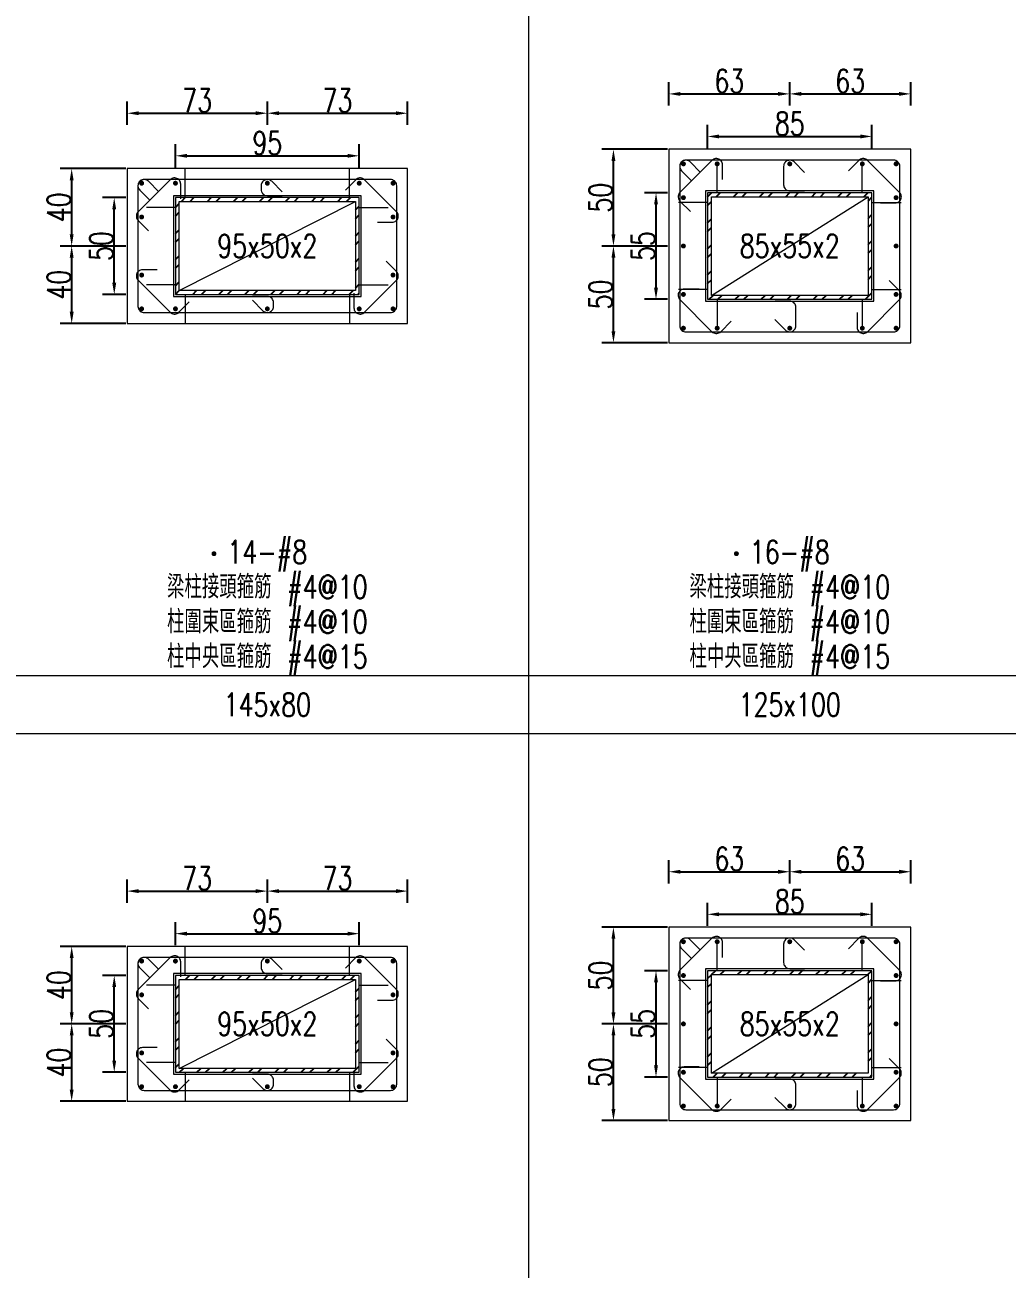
# Model space of a CAD drawing. Header units: millimetres. Extents: x 0 to 3905, y 0 to 8880.
# Drawn here: x 920 to 1427, y 7763 to 8406 of the extents above; entities that cross this region are included whole.
import ezdxf
from ezdxf.enums import TextEntityAlignment as Align

# ---------------------------------------------------------------- set-up
doc = ezdxf.new("R2010")
doc.units = ezdxf.units.MM
doc.layers.get('DEFPOINTS').update_dxf_attribs({"color": 3})
for name, color, linetype in [('Hatch線', 6, 'Continuous'), ('主筋斷面', 2, 'Continuous'), ('文字-主筋根數', 7, 'Continuous'), ('文字-剪力筋 中央區', 7, 'Continuous'), ('文字-剪力筋-BC', 7, 'Continuous'), ('文字-剪力筋-圍束區', 7, 'Continuous'), ('文字-斷面尺寸', 7, 'Continuous'), ('文字-輔助字', 7, 'Continuous'), ('柱斷面線', 4, 'Continuous'), ('標註字', 4, 'Continuous'), ('箍筋線', 1, 'Continuous'), ('網格線', 7, 'Continuous'), ('鋼柱', 11, 'Continuous')]:
    doc.layers.add(name, color=color, linetype=linetype)
doc.styles.add('note', font='txt.shx', dxfattribs={"width": 0.75, "height": 12})
doc.styles.add('txt', font='txt.shx', dxfattribs={"height": 0.2, "bigfont": 'chineset.shx'})
doc.dimstyles.new('RCAD_DIM', dxfattribs={"dimtxt": 12, "dimasz": 6, "dimexe": 6, "dimexo": 0.625, "dimtad": 1, "dimdec": 0, "dimdsep": 46, "dimtxsty": 'note', "dimcen": 2.5, "dimclrd": 256, "dimclre": 256, "dimclrt": 256, "dimadec": 0, "dimazin": 0, "dimtfac": 1, "dimtmove": 0, "dimatfit": 3, "dimfxl": 0, "dimtolj": 1, "dimarcsym": 0})

# ---------------------------------------------------------------- blocks, each defined once
blk = doc.blocks.new('*D660')
at = {"layer": 'DEFPOINTS', "color": 0}
for p in [(1092.5, 7936.625), (997.5, 7930), (1092.5, 7930)]:
    blk.add_point(p, dxfattribs=at)
at = {"layer": '標註字', "lineweight": -2}
for p, q in [((997.5, 7930.625), (997.5, 7942.625)), ((1092.5, 7930.625), (1092.5, 7942.625)), ((1003.5, 7936.625), (1086.5, 7936.625))]:
    blk.add_line(p, q, dxfattribs=at)
at = {"layer": '標註字'}
for points in [[(1003.5, 7937.625), (1003.5, 7935.625), (997.5, 7936.625)], [(1086.5, 7935.625), (1086.5, 7937.625), (1092.5, 7936.625)]]:
    blk.add_solid(points, dxfattribs=at)
at = {"layer": '標註字', "insert": (1045, 7943.25), "char_height": 12, "attachment_point": 5, "style": 'note'}
blk.add_mtext('\\A1;95', dxfattribs=at)
blk = doc.blocks.new('*D661')
at = {"layer": 'DEFPOINTS', "color": 0}
for p in [(965.875, 7915), (972.5, 7915), (972.5, 7865)]:
    blk.add_point(p, dxfattribs=at)
at = {"layer": '標註字', "lineweight": -2}
for p, q in [((971.875, 7915), (959.875, 7915)), ((965.875, 7871), (965.875, 7909)), ((971.875, 7865), (959.875, 7865))]:
    blk.add_line(p, q, dxfattribs=at)
at = {"layer": '標註字'}
for points in [[(966.875, 7909), (964.875, 7909), (965.875, 7915)], [(964.875, 7871), (966.875, 7871), (965.875, 7865)]]:
    blk.add_solid(points, dxfattribs=at)
at = {"layer": '標註字', "insert": (959.25, 7890), "char_height": 12, "attachment_point": 5, "rotation": 90, "style": 'note'}
blk.add_mtext('\\A1;50', dxfattribs=at)
blk = doc.blocks.new('*D662')
at = {"layer": 'DEFPOINTS', "color": 0}
for p in [(1045, 7958.625), (972.5, 7952), (1045, 7952)]:
    blk.add_point(p, dxfattribs=at)
at = {"layer": '標註字', "lineweight": -2}
for p, q in [((972.5, 7952.625), (972.5, 7964.625)), ((1045, 7952.625), (1045, 7964.625)), ((978.5, 7958.625), (1039, 7958.625))]:
    blk.add_line(p, q, dxfattribs=at)
at = {"layer": '標註字'}
for points in [[(978.5, 7959.625), (978.5, 7957.625), (972.5, 7958.625)], [(1039, 7957.625), (1039, 7959.625), (1045, 7958.625)]]:
    blk.add_solid(points, dxfattribs=at)
at = {"layer": '標註字', "insert": (1008.75, 7965.25), "char_height": 12, "attachment_point": 5, "style": 'note'}
blk.add_mtext('\\A1;73', dxfattribs=at)
blk = doc.blocks.new('*D663')
at = {"layer": 'DEFPOINTS', "color": 0}
for p in [(1117.5, 7958.625), (1045, 7952), (1117.5, 7952)]:
    blk.add_point(p, dxfattribs=at)
at = {"layer": '標註字', "lineweight": -2}
for p, q in [((1045, 7952.625), (1045, 7964.625)), ((1117.5, 7952.625), (1117.5, 7964.625)), ((1051, 7958.625), (1111.5, 7958.625))]:
    blk.add_line(p, q, dxfattribs=at)
at = {"layer": '標註字'}
for points in [[(1051, 7959.625), (1051, 7957.625), (1045, 7958.625)], [(1111.5, 7957.625), (1111.5, 7959.625), (1117.5, 7958.625)]]:
    blk.add_solid(points, dxfattribs=at)
at = {"layer": '標註字', "insert": (1081.25, 7965.25), "char_height": 12, "attachment_point": 5, "style": 'note'}
blk.add_mtext('\\A1;73', dxfattribs=at)
blk = doc.blocks.new('*D664')
at = {"layer": 'DEFPOINTS', "color": 0}
for p in [(943.875, 7890), (972.5, 7890), (972.5, 7850)]:
    blk.add_point(p, dxfattribs=at)
at = {"layer": '標註字', "lineweight": -2}
for p, q in [((971.875, 7890), (937.875, 7890)), ((943.875, 7856), (943.875, 7884)), ((971.875, 7850), (937.875, 7850))]:
    blk.add_line(p, q, dxfattribs=at)
at = {"layer": '標註字'}
for points in [[(944.875, 7884), (942.875, 7884), (943.875, 7890)], [(942.875, 7856), (944.875, 7856), (943.875, 7850)]]:
    blk.add_solid(points, dxfattribs=at)
at = {"layer": '標註字', "insert": (937.25, 7870), "char_height": 12, "attachment_point": 5, "rotation": 90, "style": 'note'}
blk.add_mtext('\\A1;40', dxfattribs=at)
blk = doc.blocks.new('*D665')
at = {"layer": 'DEFPOINTS', "color": 0}
for p in [(943.875, 7930), (972.5, 7930), (972.5, 7890)]:
    blk.add_point(p, dxfattribs=at)
at = {"layer": '標註字', "lineweight": -2}
for p, q in [((971.875, 7930), (937.875, 7930)), ((943.875, 7896), (943.875, 7924)), ((971.875, 7890), (937.875, 7890))]:
    blk.add_line(p, q, dxfattribs=at)
at = {"layer": '標註字'}
for points in [[(944.875, 7924), (942.875, 7924), (943.875, 7930)], [(942.875, 7896), (944.875, 7896), (943.875, 7890)]]:
    blk.add_solid(points, dxfattribs=at)
at = {"layer": '標註字', "insert": (937.25, 7910), "char_height": 12, "attachment_point": 5, "rotation": 90, "style": 'note'}
blk.add_mtext('\\A1;40', dxfattribs=at)
blk = doc.blocks.new('Circle_Filled')
at = {"const_width": 0.5}
blk.add_lwpolyline([(-0.25, 0, 1), (0.25, 0, 1)], format="xyb", close=True, dxfattribs=at)
blk = doc.blocks.new('*D666')
at = {"layer": 'DEFPOINTS', "color": 0}
for p in [(1092.5, 8338.625), (997.5, 8332), (1092.5, 8332)]:
    blk.add_point(p, dxfattribs=at)
at = {"layer": '標註字', "lineweight": -2}
for p, q in [((997.5, 8332.625), (997.5, 8344.625)), ((1092.5, 8332.625), (1092.5, 8344.625)), ((1003.5, 8338.625), (1086.5, 8338.625))]:
    blk.add_line(p, q, dxfattribs=at)
at = {"layer": '標註字'}
for points in [[(1003.5, 8339.625), (1003.5, 8337.625), (997.5, 8338.625)], [(1086.5, 8337.625), (1086.5, 8339.625), (1092.5, 8338.625)]]:
    blk.add_solid(points, dxfattribs=at)
at = {"layer": '標註字', "insert": (1045, 8345.25), "char_height": 12, "attachment_point": 5, "style": 'note'}
blk.add_mtext('\\A1;95', dxfattribs=at)
blk = doc.blocks.new('*D667')
at = {"layer": 'DEFPOINTS', "color": 0}
for p in [(965.875, 8317), (972.5, 8317), (972.5, 8267)]:
    blk.add_point(p, dxfattribs=at)
at = {"layer": '標註字', "lineweight": -2}
for p, q in [((971.875, 8317), (959.875, 8317)), ((965.875, 8273), (965.875, 8311)), ((971.875, 8267), (959.875, 8267))]:
    blk.add_line(p, q, dxfattribs=at)
at = {"layer": '標註字'}
for points in [[(966.875, 8311), (964.875, 8311), (965.875, 8317)], [(964.875, 8273), (966.875, 8273), (965.875, 8267)]]:
    blk.add_solid(points, dxfattribs=at)
at = {"layer": '標註字', "insert": (959.25, 8292), "char_height": 12, "attachment_point": 5, "rotation": 90, "style": 'note'}
blk.add_mtext('\\A1;50', dxfattribs=at)
blk = doc.blocks.new('*D668')
at = {"layer": 'DEFPOINTS', "color": 0}
for p in [(1045, 8360.625), (972.5, 8354), (1045, 8354)]:
    blk.add_point(p, dxfattribs=at)
at = {"layer": '標註字', "lineweight": -2}
for p, q in [((972.5, 8354.625), (972.5, 8366.625)), ((1045, 8354.625), (1045, 8366.625)), ((978.5, 8360.625), (1039, 8360.625))]:
    blk.add_line(p, q, dxfattribs=at)
at = {"layer": '標註字'}
for points in [[(978.5, 8361.625), (978.5, 8359.625), (972.5, 8360.625)], [(1039, 8359.625), (1039, 8361.625), (1045, 8360.625)]]:
    blk.add_solid(points, dxfattribs=at)
at = {"layer": '標註字', "insert": (1008.75, 8367.25), "char_height": 12, "attachment_point": 5, "style": 'note'}
blk.add_mtext('\\A1;73', dxfattribs=at)
blk = doc.blocks.new('*D669')
at = {"layer": 'DEFPOINTS', "color": 0}
for p in [(1117.5, 8360.625), (1045, 8354), (1117.5, 8354)]:
    blk.add_point(p, dxfattribs=at)
at = {"layer": '標註字', "lineweight": -2}
for p, q in [((1045, 8354.625), (1045, 8366.625)), ((1117.5, 8354.625), (1117.5, 8366.625)), ((1051, 8360.625), (1111.5, 8360.625))]:
    blk.add_line(p, q, dxfattribs=at)
at = {"layer": '標註字'}
for points in [[(1051, 8361.625), (1051, 8359.625), (1045, 8360.625)], [(1111.5, 8359.625), (1111.5, 8361.625), (1117.5, 8360.625)]]:
    blk.add_solid(points, dxfattribs=at)
at = {"layer": '標註字', "insert": (1081.25, 8367.25), "char_height": 12, "attachment_point": 5, "style": 'note'}
blk.add_mtext('\\A1;73', dxfattribs=at)
blk = doc.blocks.new('*D670')
at = {"layer": 'DEFPOINTS', "color": 0}
for p in [(943.875, 8292), (972.5, 8292), (972.5, 8252)]:
    blk.add_point(p, dxfattribs=at)
at = {"layer": '標註字', "lineweight": -2}
for p, q in [((971.875, 8292), (937.875, 8292)), ((943.875, 8258), (943.875, 8286)), ((971.875, 8252), (937.875, 8252))]:
    blk.add_line(p, q, dxfattribs=at)
at = {"layer": '標註字'}
for points in [[(944.875, 8286), (942.875, 8286), (943.875, 8292)], [(942.875, 8258), (944.875, 8258), (943.875, 8252)]]:
    blk.add_solid(points, dxfattribs=at)
at = {"layer": '標註字', "insert": (937.25, 8272), "char_height": 12, "attachment_point": 5, "rotation": 90, "style": 'note'}
blk.add_mtext('\\A1;40', dxfattribs=at)
blk = doc.blocks.new('*D671')
at = {"layer": 'DEFPOINTS', "color": 0}
for p in [(943.875, 8332), (972.5, 8332), (972.5, 8292)]:
    blk.add_point(p, dxfattribs=at)
at = {"layer": '標註字', "lineweight": -2}
for p, q in [((971.875, 8332), (937.875, 8332)), ((943.875, 8298), (943.875, 8326)), ((971.875, 8292), (937.875, 8292))]:
    blk.add_line(p, q, dxfattribs=at)
at = {"layer": '標註字'}
for points in [[(944.875, 8326), (942.875, 8326), (943.875, 8332)], [(942.875, 8298), (944.875, 8298), (943.875, 8292)]]:
    blk.add_solid(points, dxfattribs=at)
at = {"layer": '標註字', "insert": (937.25, 8312), "char_height": 12, "attachment_point": 5, "rotation": 90, "style": 'note'}
blk.add_mtext('\\A1;40', dxfattribs=at)
blk = doc.blocks.new('*D792')
at = {"layer": 'DEFPOINTS', "color": 0}
for p in [(1357.5, 7946.625), (1272.5, 7940), (1357.5, 7940)]:
    blk.add_point(p, dxfattribs=at)
at = {"layer": '標註字', "lineweight": -2}
for p, q in [((1272.5, 7940.625), (1272.5, 7952.625)), ((1357.5, 7940.625), (1357.5, 7952.625)), ((1278.5, 7946.625), (1351.5, 7946.625))]:
    blk.add_line(p, q, dxfattribs=at)
at = {"layer": '標註字'}
for points in [[(1278.5, 7947.625), (1278.5, 7945.625), (1272.5, 7946.625)], [(1351.5, 7945.625), (1351.5, 7947.625), (1357.5, 7946.625)]]:
    blk.add_solid(points, dxfattribs=at)
at = {"layer": '標註字', "insert": (1315, 7953.25), "char_height": 12, "attachment_point": 5, "style": 'note'}
blk.add_mtext('\\A1;85', dxfattribs=at)
blk = doc.blocks.new('*D793')
at = {"layer": 'DEFPOINTS', "color": 0}
for p in [(1245.875, 7917.5), (1252.5, 7917.5), (1252.5, 7862.5)]:
    blk.add_point(p, dxfattribs=at)
at = {"layer": '標註字', "lineweight": -2}
for p, q in [((1251.875, 7917.5), (1239.875, 7917.5)), ((1245.875, 7868.5), (1245.875, 7911.5)), ((1251.875, 7862.5), (1239.875, 7862.5))]:
    blk.add_line(p, q, dxfattribs=at)
at = {"layer": '標註字'}
for points in [[(1246.875, 7911.5), (1244.875, 7911.5), (1245.875, 7917.5)], [(1244.875, 7868.5), (1246.875, 7868.5), (1245.875, 7862.5)]]:
    blk.add_solid(points, dxfattribs=at)
at = {"layer": '標註字', "insert": (1239.25, 7890), "char_height": 12, "attachment_point": 5, "rotation": 90, "style": 'note'}
blk.add_mtext('\\A1;55', dxfattribs=at)
blk = doc.blocks.new('*D794')
at = {"layer": 'DEFPOINTS', "color": 0}
for p in [(1315, 7968.625), (1252.5, 7962), (1315, 7962)]:
    blk.add_point(p, dxfattribs=at)
at = {"layer": '標註字', "lineweight": -2}
for p, q in [((1252.5, 7962.625), (1252.5, 7974.625)), ((1315, 7962.625), (1315, 7974.625)), ((1258.5, 7968.625), (1309, 7968.625))]:
    blk.add_line(p, q, dxfattribs=at)
at = {"layer": '標註字'}
for points in [[(1258.5, 7969.625), (1258.5, 7967.625), (1252.5, 7968.625)], [(1309, 7967.625), (1309, 7969.625), (1315, 7968.625)]]:
    blk.add_solid(points, dxfattribs=at)
at = {"layer": '標註字', "insert": (1283.75, 7975.25), "char_height": 12, "attachment_point": 5, "style": 'note'}
blk.add_mtext('\\A1;63', dxfattribs=at)
blk = doc.blocks.new('*D795')
at = {"layer": 'DEFPOINTS', "color": 0}
for p in [(1377.5, 7968.625), (1315, 7962), (1377.5, 7962)]:
    blk.add_point(p, dxfattribs=at)
at = {"layer": '標註字', "lineweight": -2}
for p, q in [((1315, 7962.625), (1315, 7974.625)), ((1377.5, 7962.625), (1377.5, 7974.625)), ((1321, 7968.625), (1371.5, 7968.625))]:
    blk.add_line(p, q, dxfattribs=at)
at = {"layer": '標註字'}
for points in [[(1321, 7969.625), (1321, 7967.625), (1315, 7968.625)], [(1371.5, 7967.625), (1371.5, 7969.625), (1377.5, 7968.625)]]:
    blk.add_solid(points, dxfattribs=at)
at = {"layer": '標註字', "insert": (1346.25, 7975.25), "char_height": 12, "attachment_point": 5, "style": 'note'}
blk.add_mtext('\\A1;63', dxfattribs=at)
blk = doc.blocks.new('*D796')
at = {"layer": 'DEFPOINTS', "color": 0}
for p in [(1223.875, 7890), (1252.5, 7890), (1252.5, 7840)]:
    blk.add_point(p, dxfattribs=at)
at = {"layer": '標註字', "lineweight": -2}
for p, q in [((1251.875, 7890), (1217.875, 7890)), ((1223.875, 7846), (1223.875, 7884)), ((1251.875, 7840), (1217.875, 7840))]:
    blk.add_line(p, q, dxfattribs=at)
at = {"layer": '標註字'}
for points in [[(1224.875, 7884), (1222.875, 7884), (1223.875, 7890)], [(1222.875, 7846), (1224.875, 7846), (1223.875, 7840)]]:
    blk.add_solid(points, dxfattribs=at)
at = {"layer": '標註字', "insert": (1217.25, 7865), "char_height": 12, "attachment_point": 5, "rotation": 90, "style": 'note'}
blk.add_mtext('\\A1;50', dxfattribs=at)
blk = doc.blocks.new('*D797')
at = {"layer": 'DEFPOINTS', "color": 0}
for p in [(1223.875, 7940), (1252.5, 7940), (1252.5, 7890)]:
    blk.add_point(p, dxfattribs=at)
at = {"layer": '標註字', "lineweight": -2}
for p, q in [((1251.875, 7940), (1217.875, 7940)), ((1223.875, 7896), (1223.875, 7934)), ((1251.875, 7890), (1217.875, 7890))]:
    blk.add_line(p, q, dxfattribs=at)
at = {"layer": '標註字'}
for points in [[(1224.875, 7934), (1222.875, 7934), (1223.875, 7940)], [(1222.875, 7896), (1224.875, 7896), (1223.875, 7890)]]:
    blk.add_solid(points, dxfattribs=at)
at = {"layer": '標註字', "insert": (1217.25, 7915), "char_height": 12, "attachment_point": 5, "rotation": 90, "style": 'note'}
blk.add_mtext('\\A1;50', dxfattribs=at)
blk = doc.blocks.new('*D798')
at = {"layer": 'DEFPOINTS', "color": 0}
for p in [(1357.5, 8348.625), (1272.5, 8342), (1357.5, 8342)]:
    blk.add_point(p, dxfattribs=at)
at = {"layer": '標註字', "lineweight": -2}
for p, q in [((1272.5, 8342.625), (1272.5, 8354.625)), ((1357.5, 8342.625), (1357.5, 8354.625)), ((1278.5, 8348.625), (1351.5, 8348.625))]:
    blk.add_line(p, q, dxfattribs=at)
at = {"layer": '標註字'}
for points in [[(1278.5, 8349.625), (1278.5, 8347.625), (1272.5, 8348.625)], [(1351.5, 8347.625), (1351.5, 8349.625), (1357.5, 8348.625)]]:
    blk.add_solid(points, dxfattribs=at)
at = {"layer": '標註字', "insert": (1315, 8355.25), "char_height": 12, "attachment_point": 5, "style": 'note'}
blk.add_mtext('\\A1;85', dxfattribs=at)
blk = doc.blocks.new('*D799')
at = {"layer": 'DEFPOINTS', "color": 0}
for p in [(1245.875, 8319.5), (1252.5, 8319.5), (1252.5, 8264.5)]:
    blk.add_point(p, dxfattribs=at)
at = {"layer": '標註字', "lineweight": -2}
for p, q in [((1251.875, 8319.5), (1239.875, 8319.5)), ((1245.875, 8270.5), (1245.875, 8313.5)), ((1251.875, 8264.5), (1239.875, 8264.5))]:
    blk.add_line(p, q, dxfattribs=at)
at = {"layer": '標註字'}
for points in [[(1246.875, 8313.5), (1244.875, 8313.5), (1245.875, 8319.5)], [(1244.875, 8270.5), (1246.875, 8270.5), (1245.875, 8264.5)]]:
    blk.add_solid(points, dxfattribs=at)
at = {"layer": '標註字', "insert": (1239.25, 8292), "char_height": 12, "attachment_point": 5, "rotation": 90, "style": 'note'}
blk.add_mtext('\\A1;55', dxfattribs=at)
blk = doc.blocks.new('*D800')
at = {"layer": 'DEFPOINTS', "color": 0}
for p in [(1315, 8370.625), (1252.5, 8364), (1315, 8364)]:
    blk.add_point(p, dxfattribs=at)
at = {"layer": '標註字', "lineweight": -2}
for p, q in [((1252.5, 8364.625), (1252.5, 8376.625)), ((1315, 8364.625), (1315, 8376.625)), ((1258.5, 8370.625), (1309, 8370.625))]:
    blk.add_line(p, q, dxfattribs=at)
at = {"layer": '標註字'}
for points in [[(1258.5, 8371.625), (1258.5, 8369.625), (1252.5, 8370.625)], [(1309, 8369.625), (1309, 8371.625), (1315, 8370.625)]]:
    blk.add_solid(points, dxfattribs=at)
at = {"layer": '標註字', "insert": (1283.75, 8377.25), "char_height": 12, "attachment_point": 5, "style": 'note'}
blk.add_mtext('\\A1;63', dxfattribs=at)
blk = doc.blocks.new('*D801')
at = {"layer": 'DEFPOINTS', "color": 0}
for p in [(1377.5, 8370.625), (1315, 8364), (1377.5, 8364)]:
    blk.add_point(p, dxfattribs=at)
at = {"layer": '標註字', "lineweight": -2}
for p, q in [((1315, 8364.625), (1315, 8376.625)), ((1377.5, 8364.625), (1377.5, 8376.625)), ((1321, 8370.625), (1371.5, 8370.625))]:
    blk.add_line(p, q, dxfattribs=at)
at = {"layer": '標註字'}
for points in [[(1321, 8371.625), (1321, 8369.625), (1315, 8370.625)], [(1371.5, 8369.625), (1371.5, 8371.625), (1377.5, 8370.625)]]:
    blk.add_solid(points, dxfattribs=at)
at = {"layer": '標註字', "insert": (1346.25, 8377.25), "char_height": 12, "attachment_point": 5, "style": 'note'}
blk.add_mtext('\\A1;63', dxfattribs=at)
blk = doc.blocks.new('*D802')
at = {"layer": 'DEFPOINTS', "color": 0}
for p in [(1223.875, 8292), (1252.5, 8292), (1252.5, 8242)]:
    blk.add_point(p, dxfattribs=at)
at = {"layer": '標註字', "lineweight": -2}
for p, q in [((1251.875, 8292), (1217.875, 8292)), ((1223.875, 8248), (1223.875, 8286)), ((1251.875, 8242), (1217.875, 8242))]:
    blk.add_line(p, q, dxfattribs=at)
at = {"layer": '標註字'}
for points in [[(1224.875, 8286), (1222.875, 8286), (1223.875, 8292)], [(1222.875, 8248), (1224.875, 8248), (1223.875, 8242)]]:
    blk.add_solid(points, dxfattribs=at)
at = {"layer": '標註字', "insert": (1217.25, 8267), "char_height": 12, "attachment_point": 5, "rotation": 90, "style": 'note'}
blk.add_mtext('\\A1;50', dxfattribs=at)
blk = doc.blocks.new('*D803')
at = {"layer": 'DEFPOINTS', "color": 0}
for p in [(1223.875, 8342), (1252.5, 8342), (1252.5, 8292)]:
    blk.add_point(p, dxfattribs=at)
at = {"layer": '標註字', "lineweight": -2}
for p, q in [((1251.875, 8342), (1217.875, 8342)), ((1223.875, 8298), (1223.875, 8336)), ((1251.875, 8292), (1217.875, 8292))]:
    blk.add_line(p, q, dxfattribs=at)
at = {"layer": '標註字'}
for points in [[(1224.875, 8336), (1222.875, 8336), (1223.875, 8342)], [(1222.875, 8298), (1224.875, 8298), (1223.875, 8292)]]:
    blk.add_solid(points, dxfattribs=at)
at = {"layer": '標註字', "insert": (1217.25, 8317), "char_height": 12, "attachment_point": 5, "rotation": 90, "style": 'note'}
blk.add_mtext('\\A1;50', dxfattribs=at)

msp = doc.modelspace()

# ---------------------------------------------------------------- hatches: boundary and pattern name
at = {"layer": 'Hatch線'}
h = msp.add_hatch(dxfattribs=at)
h.set_pattern_fill('ANSI32', color=256, style=0)
h.paths.add_polyline_path([(997.5, 8267), (1092.5, 8267), (1092.5, 8317), (997.5, 8317)], flags=17)
h.paths.add_polyline_path([(999.5, 8269), (999.5, 8315), (1090.5, 8315), (1090.5, 8269)])
h = msp.add_hatch(dxfattribs=at)
h.set_pattern_fill('ANSI32', color=256, style=0)
h.paths.add_polyline_path([(1272.5, 8264.5), (1357.5, 8264.5), (1357.5, 8319.5), (1272.5, 8319.5)], flags=17)
h.paths.add_polyline_path([(1274.5, 8266.5), (1274.5, 8317.5), (1355.5, 8317.5), (1355.5, 8266.5)])
h = msp.add_hatch(dxfattribs=at)
h.set_pattern_fill('ANSI32', color=256, style=0)
h.paths.add_polyline_path([(1272.5, 7862.5), (1357.5, 7862.5), (1357.5, 7917.5), (1272.5, 7917.5)], flags=17)
h.paths.add_polyline_path([(1274.5, 7864.5), (1274.5, 7915.5), (1355.5, 7915.5), (1355.5, 7864.5)])
h = msp.add_hatch(dxfattribs=at)
h.set_pattern_fill('ANSI32', color=256, style=0)
h.paths.add_polyline_path([(997.5, 7865), (1092.5, 7865), (1092.5, 7915), (997.5, 7915)], flags=17)
h.paths.add_polyline_path([(999.5, 7867), (999.5, 7913), (1090.5, 7913), (1090.5, 7867)])

# ---------------------------------------------------------------- linework, layer by layer
at = {"layer": 'DEFPOINTS', "lineweight": 5}
for points in [[(1277.5, 8319.5), (1277.5, 8334.5)], [(1352.5, 8319.5), (1352.5, 8334.5)], [(1002.5, 8317), (1002.5, 8332)], [(1087.5, 8317), (1087.5, 8332)], [(997.5, 8266), (1093.5, 8266), (1093.5, 8318), (996.5, 8318), (996.5, 8266), (997.5, 8266)], [(999.5, 8269), (1090.5, 8315)], [(1272.5, 8314.5), (1257.5, 8314.5)], [(1272.5, 8263.5), (1358.5, 8263.5), (1358.5, 8320.5), (1271.5, 8320.5), (1271.5, 8263.5), (1272.5, 8263.5)], [(1274.5, 8266.5), (1355.5, 8317.5)], [(1357.5, 8314.5), (1372.5, 8314.5)], [(997.5, 8312), (982.5, 8312)], [(1092.5, 8312), (1107.5, 8312)], [(997.5, 8272), (982.5, 8272)], [(1092.5, 8272), (1107.5, 8272)], [(1272.5, 8269.5), (1257.5, 8269.5)], [(1357.5, 8269.5), (1372.5, 8269.5)], [(1002.5, 8267), (1002.5, 8252)], [(1087.5, 8267), (1087.5, 8252)], [(1277.5, 8264.5), (1277.5, 8249.5)], [(1352.5, 8264.5), (1352.5, 8249.5)], [(1002.5, 7915), (1002.5, 7930)], [(1087.5, 7915), (1087.5, 7930)], [(1277.5, 7917.5), (1277.5, 7932.5)], [(1352.5, 7917.5), (1352.5, 7932.5)], [(997.5, 7864), (1093.5, 7864), (1093.5, 7916), (996.5, 7916), (996.5, 7864), (997.5, 7864)], [(1272.5, 7861.5), (1358.5, 7861.5), (1358.5, 7918.5), (1271.5, 7918.5), (1271.5, 7861.5), (1272.5, 7861.5)], [(997.5, 7910), (982.5, 7910)], [(999.5, 7867), (1090.5, 7913)], [(1092.5, 7910), (1107.5, 7910)], [(1272.5, 7912.5), (1257.5, 7912.5)], [(1274.5, 7864.5), (1355.5, 7915.5)], [(1357.5, 7912.5), (1372.5, 7912.5)], [(997.5, 7870), (982.5, 7870)], [(1002.5, 7865), (1002.5, 7850)], [(1087.5, 7865), (1087.5, 7850)], [(1092.5, 7870), (1107.5, 7870)], [(1272.5, 7867.5), (1257.5, 7867.5)], [(1357.5, 7867.5), (1372.5, 7867.5)], [(1277.5, 7862.5), (1277.5, 7847.5)], [(1352.5, 7862.5), (1352.5, 7847.5)]]:
    msp.add_lwpolyline(points, dxfattribs=at)
at = {"layer": '柱斷面線', "lineweight": 5}
for points in [[(1252.5, 8242), (1377.5, 8242), (1377.5, 8342), (1252.5, 8342), (1252.5, 8242)], [(972.5, 8252), (1117.5, 8252), (1117.5, 8332), (972.5, 8332), (972.5, 8252)], [(1252.5, 7840), (1377.5, 7840), (1377.5, 7940), (1252.5, 7940), (1252.5, 7840)], [(972.5, 7850), (1117.5, 7850), (1117.5, 7930), (972.5, 7930), (972.5, 7850)]]:
    msp.add_lwpolyline(points, dxfattribs=at)
at = {"layer": '箍筋線', "lineweight": 5}
for points in [[(1280.23, 8326.39), (1280.23, 8334.01), (1280.18, 8334.54), (1280.05, 8335.06), (1279.83, 8335.55), (1279.53, 8335.99), (1279.17, 8336.38), (1278.74, 8336.7), (1278.27, 8336.94), (1277.76, 8337.11), (1277.23, 8337.18), (1276.7, 8337.17), (1276.17, 8337.06), (1275.67, 8336.87), (1275.21, 8336.6), (1274.81, 8336.26), (1258.24, 8319.69), (1257.89, 8319.27), (1257.61, 8318.79), (1257.42, 8318.27), (1257.33, 8317.73), (1257.33, 8317.17), (1257.42, 8316.63), (1257.61, 8316.11), (1257.89, 8315.63), (1258.24, 8315.2), (1263.63, 8309.82)], [(1268.94, 8330.05), (1263.56, 8335.44), (1263.15, 8335.78), (1262.69, 8336.05), (1262.19, 8336.24), (1261.67, 8336.35), (1261.13, 8336.36), (1260.6, 8336.29), (1260.09, 8336.12), (1259.62, 8335.88), (1259.19, 8335.56), (1258.83, 8335.17), (1258.53, 8334.73), (1258.31, 8334.24), (1258.18, 8333.72), (1258.13, 8333.19), (1258.13, 8250.81), (1258.18, 8250.26), (1258.33, 8249.72), (1258.56, 8249.22), (1258.88, 8248.77), (1259.27, 8248.38), (1259.72, 8248.06), (1260.22, 8247.83), (1260.76, 8247.68), (1261.31, 8247.63), (1368.69, 8247.63), (1369.24, 8247.68), (1369.78, 8247.83), (1370.28, 8248.06), (1370.73, 8248.38), (1371.12, 8248.77), (1371.44, 8249.22), (1371.67, 8249.72), (1371.82, 8250.26), (1371.87, 8250.81), (1371.87, 8333.19), (1371.82, 8333.74), (1371.67, 8334.28), (1371.44, 8334.78), (1371.12, 8335.23), (1370.73, 8335.62), (1370.28, 8335.94), (1369.78, 8336.17), (1369.24, 8336.32), (1368.69, 8336.37), (1261.31, 8336.37), (1260.78, 8336.32), (1260.26, 8336.19), (1259.77, 8335.97), (1259.33, 8335.67), (1258.94, 8335.31), (1258.62, 8334.88), (1258.38, 8334.41), (1258.21, 8333.9), (1258.14, 8333.37), (1258.15, 8332.83), (1258.26, 8332.31), (1258.45, 8331.81), (1258.72, 8331.35), (1259.06, 8330.94), (1264.45, 8325.56)], [(1322.63, 8330.05), (1317.25, 8335.44), (1316.84, 8335.78), (1316.38, 8336.05), (1315.88, 8336.24), (1315.36, 8336.35), (1314.82, 8336.36), (1314.29, 8336.29), (1313.78, 8336.12), (1313.31, 8335.88), (1312.88, 8335.56), (1312.52, 8335.17), (1312.22, 8334.73), (1312, 8334.24), (1311.87, 8333.72), (1311.83, 8333.19), (1311.83, 8323.67), (1311.87, 8323.12), (1312.02, 8322.59), (1312.25, 8322.09), (1312.57, 8321.63), (1312.96, 8321.24), (1313.41, 8320.93), (1313.91, 8320.69), (1314.45, 8320.55), (1315, 8320.5), (1322.62, 8320.5)], [(1361.89, 8314.27), (1369.51, 8314.27), (1370.04, 8314.32), (1370.56, 8314.45), (1371.05, 8314.67), (1371.49, 8314.97), (1371.88, 8315.33), (1372.2, 8315.76), (1372.44, 8316.23), (1372.61, 8316.74), (1372.68, 8317.27), (1372.67, 8317.8), (1372.56, 8318.33), (1372.37, 8318.83), (1372.1, 8319.29), (1371.76, 8319.69), (1355.19, 8336.26), (1354.77, 8336.61), (1354.29, 8336.89), (1353.77, 8337.08), (1353.23, 8337.17), (1352.67, 8337.17), (1352.13, 8337.08), (1351.61, 8336.89), (1351.13, 8336.61), (1350.7, 8336.26), (1345.32, 8330.87)], [(1000.23, 8316.39), (1000.23, 8324.01), (1000.18, 8324.54), (1000.05, 8325.06), (999.83, 8325.55), (999.53, 8325.99), (999.17, 8326.38), (998.74, 8326.7), (998.27, 8326.94), (997.76, 8327.11), (997.23, 8327.18), (996.7, 8327.17), (996.17, 8327.06), (995.67, 8326.87), (995.21, 8326.6), (994.81, 8326.26), (978.24, 8309.69), (977.89, 8309.27), (977.61, 8308.79), (977.42, 8308.27), (977.33, 8307.73), (977.33, 8307.17), (977.42, 8306.63), (977.61, 8306.11), (977.89, 8305.63), (978.24, 8305.2), (983.63, 8299.82)], [(988.94, 8320.05), (983.56, 8325.44), (983.15, 8325.78), (982.69, 8326.05), (982.19, 8326.24), (981.67, 8326.35), (981.13, 8326.36), (980.6, 8326.29), (980.09, 8326.12), (979.62, 8325.88), (979.19, 8325.56), (978.83, 8325.17), (978.53, 8324.73), (978.31, 8324.24), (978.18, 8323.72), (978.14, 8323.19), (978.14, 8260.81), (978.18, 8260.26), (978.33, 8259.72), (978.56, 8259.22), (978.88, 8258.77), (979.27, 8258.38), (979.72, 8258.06), (980.22, 8257.83), (980.76, 8257.68), (981.31, 8257.63), (1108.69, 8257.63), (1109.24, 8257.68), (1109.78, 8257.83), (1110.28, 8258.06), (1110.73, 8258.38), (1111.12, 8258.77), (1111.44, 8259.22), (1111.67, 8259.72), (1111.82, 8260.26), (1111.86, 8260.81), (1111.86, 8323.19), (1111.82, 8323.74), (1111.67, 8324.28), (1111.44, 8324.78), (1111.12, 8325.23), (1110.73, 8325.62), (1110.28, 8325.94), (1109.78, 8326.17), (1109.24, 8326.32), (1108.69, 8326.37), (981.31, 8326.37), (980.78, 8326.32), (980.26, 8326.19), (979.77, 8325.97), (979.33, 8325.67), (978.94, 8325.31), (978.62, 8324.88), (978.38, 8324.41), (978.21, 8323.9), (978.14, 8323.37), (978.15, 8322.83), (978.26, 8322.31), (978.45, 8321.81), (978.72, 8321.35), (979.06, 8320.94), (984.45, 8315.56)], [(1052.63, 8320.05), (1047.25, 8325.44), (1046.84, 8325.78), (1046.38, 8326.05), (1045.88, 8326.24), (1045.36, 8326.35), (1044.82, 8326.36), (1044.29, 8326.29), (1043.78, 8326.12), (1043.31, 8325.88), (1042.88, 8325.56), (1042.52, 8325.17), (1042.22, 8324.73), (1042, 8324.24), (1041.87, 8323.72), (1041.83, 8323.19), (1041.83, 8321.17), (1041.87, 8320.62), (1042.02, 8320.09), (1042.25, 8319.59), (1042.57, 8319.13), (1042.96, 8318.74), (1043.41, 8318.43), (1043.91, 8318.19), (1044.45, 8318.05), (1045, 8318), (1052.62, 8318)], [(1101.89, 8304.27), (1109.51, 8304.27), (1110.04, 8304.32), (1110.56, 8304.45), (1111.05, 8304.67), (1111.49, 8304.97), (1111.88, 8305.33), (1112.2, 8305.76), (1112.44, 8306.23), (1112.61, 8306.74), (1112.68, 8307.27), (1112.67, 8307.8), (1112.56, 8308.33), (1112.37, 8308.83), (1112.1, 8309.29), (1111.76, 8309.69), (1095.19, 8326.26), (1094.77, 8326.61), (1094.29, 8326.89), (1093.77, 8327.08), (1093.23, 8327.17), (1092.67, 8327.17), (1092.13, 8327.08), (1091.61, 8326.89), (1091.13, 8326.61), (1090.7, 8326.26), (1085.32, 8320.87)], [(1089.77, 8267.61), (1089.77, 8259.99), (1089.82, 8259.46), (1089.95, 8258.94), (1090.17, 8258.45), (1090.47, 8258.01), (1090.83, 8257.62), (1091.26, 8257.3), (1091.73, 8257.06), (1092.24, 8256.89), (1092.77, 8256.82), (1093.3, 8256.83), (1093.83, 8256.94), (1094.33, 8257.13), (1094.79, 8257.4), (1095.19, 8257.74), (1111.76, 8274.31), (1112.11, 8274.73), (1112.39, 8275.21), (1112.58, 8275.73), (1112.67, 8276.27), (1112.67, 8276.83), (1112.58, 8277.37), (1112.39, 8277.89), (1112.11, 8278.37), (1111.76, 8278.8), (1106.37, 8284.18)], [(988.11, 8279.73), (980.49, 8279.73), (979.96, 8279.68), (979.44, 8279.55), (978.95, 8279.33), (978.51, 8279.03), (978.12, 8278.67), (977.8, 8278.24), (977.56, 8277.77), (977.39, 8277.26), (977.32, 8276.73), (977.33, 8276.2), (977.44, 8275.67), (977.63, 8275.17), (977.9, 8274.71), (978.24, 8274.31), (994.81, 8257.74), (995.23, 8257.39), (995.71, 8257.11), (996.23, 8256.92), (996.77, 8256.83), (997.33, 8256.83), (997.87, 8256.92), (998.39, 8257.11), (998.87, 8257.39), (999.3, 8257.74), (1004.68, 8263.13)], [(1268.11, 8269.73), (1260.49, 8269.73), (1259.96, 8269.68), (1259.44, 8269.55), (1258.95, 8269.33), (1258.51, 8269.03), (1258.12, 8268.67), (1257.8, 8268.24), (1257.56, 8267.77), (1257.39, 8267.26), (1257.32, 8266.73), (1257.33, 8266.2), (1257.44, 8265.67), (1257.63, 8265.17), (1257.9, 8264.71), (1258.24, 8264.31), (1274.81, 8247.74), (1275.23, 8247.39), (1275.71, 8247.11), (1276.23, 8246.92), (1276.77, 8246.83), (1277.33, 8246.83), (1277.87, 8246.92), (1278.39, 8247.11), (1278.87, 8247.39), (1279.3, 8247.74), (1284.68, 8253.13)], [(1349.77, 8257.61), (1349.77, 8249.99), (1349.82, 8249.46), (1349.95, 8248.94), (1350.17, 8248.45), (1350.47, 8248.01), (1350.83, 8247.62), (1351.26, 8247.3), (1351.73, 8247.06), (1352.24, 8246.89), (1352.77, 8246.82), (1353.3, 8246.83), (1353.83, 8246.94), (1354.33, 8247.13), (1354.79, 8247.4), (1355.19, 8247.74), (1371.76, 8264.31), (1372.11, 8264.73), (1372.39, 8265.21), (1372.58, 8265.73), (1372.67, 8266.27), (1372.67, 8266.83), (1372.58, 8267.37), (1372.39, 8267.89), (1372.11, 8268.37), (1371.76, 8268.8), (1366.37, 8274.18)], [(1037.37, 8263.95), (1042.75, 8258.56), (1043.16, 8258.22), (1043.62, 8257.95), (1044.12, 8257.76), (1044.64, 8257.65), (1045.18, 8257.64), (1045.71, 8257.71), (1046.22, 8257.88), (1046.69, 8258.12), (1047.12, 8258.44), (1047.48, 8258.83), (1047.78, 8259.27), (1048, 8259.76), (1048.13, 8260.28), (1048.17, 8260.81), (1048.17, 8262.83), (1048.13, 8263.38), (1047.98, 8263.91), (1047.75, 8264.41), (1047.43, 8264.87), (1047.04, 8265.26), (1046.59, 8265.57), (1046.09, 8265.81), (1045.55, 8265.95), (1045, 8266), (1037.38, 8266)], [(1307.37, 8253.95), (1312.75, 8248.56), (1313.16, 8248.22), (1313.62, 8247.95), (1314.12, 8247.76), (1314.64, 8247.65), (1315.18, 8247.64), (1315.71, 8247.71), (1316.22, 8247.88), (1316.69, 8248.12), (1317.12, 8248.44), (1317.48, 8248.83), (1317.78, 8249.27), (1318, 8249.76), (1318.13, 8250.28), (1318.17, 8250.81), (1318.17, 8260.33), (1318.13, 8260.88), (1317.98, 8261.41), (1317.75, 8261.91), (1317.43, 8262.37), (1317.04, 8262.76), (1316.59, 8263.07), (1316.09, 8263.31), (1315.55, 8263.45), (1315, 8263.5), (1307.38, 8263.5)], [(1280.23, 7924.39), (1280.23, 7932.01), (1280.18, 7932.54), (1280.05, 7933.06), (1279.83, 7933.55), (1279.53, 7933.99), (1279.17, 7934.38), (1278.74, 7934.7), (1278.27, 7934.94), (1277.76, 7935.11), (1277.23, 7935.18), (1276.7, 7935.17), (1276.17, 7935.06), (1275.67, 7934.87), (1275.21, 7934.6), (1274.81, 7934.26), (1258.24, 7917.69), (1257.89, 7917.27), (1257.61, 7916.79), (1257.42, 7916.27), (1257.33, 7915.73), (1257.33, 7915.17), (1257.42, 7914.63), (1257.61, 7914.11), (1257.89, 7913.63), (1258.24, 7913.2), (1263.63, 7907.82)], [(1361.89, 7912.27), (1369.51, 7912.27), (1370.04, 7912.32), (1370.56, 7912.45), (1371.05, 7912.67), (1371.49, 7912.97), (1371.88, 7913.33), (1372.2, 7913.76), (1372.44, 7914.23), (1372.61, 7914.74), (1372.68, 7915.27), (1372.67, 7915.8), (1372.56, 7916.33), (1372.37, 7916.83), (1372.1, 7917.29), (1371.76, 7917.69), (1355.19, 7934.26), (1354.77, 7934.61), (1354.29, 7934.89), (1353.77, 7935.08), (1353.23, 7935.17), (1352.67, 7935.17), (1352.13, 7935.08), (1351.61, 7934.89), (1351.13, 7934.61), (1350.7, 7934.26), (1345.32, 7928.87)], [(1268.94, 7928.05), (1263.56, 7933.44), (1263.15, 7933.78), (1262.69, 7934.05), (1262.19, 7934.24), (1261.67, 7934.35), (1261.13, 7934.36), (1260.6, 7934.29), (1260.09, 7934.12), (1259.62, 7933.88), (1259.19, 7933.56), (1258.83, 7933.17), (1258.53, 7932.73), (1258.31, 7932.24), (1258.18, 7931.72), (1258.13, 7931.19), (1258.13, 7848.81), (1258.18, 7848.26), (1258.33, 7847.72), (1258.56, 7847.22), (1258.88, 7846.77), (1259.27, 7846.38), (1259.72, 7846.06), (1260.22, 7845.83), (1260.76, 7845.68), (1261.31, 7845.63), (1368.69, 7845.63), (1369.24, 7845.68), (1369.78, 7845.83), (1370.28, 7846.06), (1370.73, 7846.38), (1371.12, 7846.77), (1371.44, 7847.22), (1371.67, 7847.72), (1371.82, 7848.26), (1371.87, 7848.81), (1371.87, 7931.19), (1371.82, 7931.74), (1371.67, 7932.28), (1371.44, 7932.78), (1371.12, 7933.23), (1370.73, 7933.62), (1370.28, 7933.94), (1369.78, 7934.17), (1369.24, 7934.32), (1368.69, 7934.37), (1261.31, 7934.37), (1260.78, 7934.32), (1260.26, 7934.19), (1259.77, 7933.97), (1259.33, 7933.67), (1258.94, 7933.31), (1258.62, 7932.88), (1258.38, 7932.41), (1258.21, 7931.9), (1258.14, 7931.37), (1258.15, 7930.83), (1258.26, 7930.31), (1258.45, 7929.81), (1258.72, 7929.35), (1259.06, 7928.94), (1264.45, 7923.56)], [(1322.63, 7928.05), (1317.25, 7933.44), (1316.84, 7933.78), (1316.38, 7934.05), (1315.88, 7934.24), (1315.36, 7934.35), (1314.82, 7934.36), (1314.29, 7934.29), (1313.78, 7934.12), (1313.31, 7933.88), (1312.88, 7933.56), (1312.52, 7933.17), (1312.22, 7932.73), (1312, 7932.24), (1311.87, 7931.72), (1311.83, 7931.19), (1311.83, 7921.67), (1311.87, 7921.12), (1312.02, 7920.59), (1312.25, 7920.09), (1312.57, 7919.63), (1312.96, 7919.24), (1313.41, 7918.93), (1313.91, 7918.69), (1314.45, 7918.55), (1315, 7918.5), (1322.62, 7918.5)], [(1000.23, 7914.39), (1000.23, 7922.01), (1000.18, 7922.54), (1000.05, 7923.06), (999.83, 7923.55), (999.53, 7923.99), (999.17, 7924.38), (998.74, 7924.7), (998.27, 7924.94), (997.76, 7925.11), (997.23, 7925.18), (996.7, 7925.17), (996.17, 7925.06), (995.67, 7924.87), (995.21, 7924.6), (994.81, 7924.26), (978.24, 7907.69), (977.89, 7907.27), (977.61, 7906.79), (977.42, 7906.27), (977.33, 7905.73), (977.33, 7905.17), (977.42, 7904.63), (977.61, 7904.11), (977.89, 7903.63), (978.24, 7903.2), (983.63, 7897.82)], [(988.94, 7918.05), (983.56, 7923.44), (983.15, 7923.78), (982.69, 7924.05), (982.19, 7924.24), (981.67, 7924.35), (981.13, 7924.36), (980.6, 7924.29), (980.09, 7924.12), (979.62, 7923.88), (979.19, 7923.56), (978.83, 7923.17), (978.53, 7922.73), (978.31, 7922.24), (978.18, 7921.72), (978.14, 7921.19), (978.14, 7858.81), (978.18, 7858.26), (978.33, 7857.72), (978.56, 7857.22), (978.88, 7856.77), (979.27, 7856.38), (979.72, 7856.06), (980.22, 7855.83), (980.76, 7855.68), (981.31, 7855.63), (1108.69, 7855.63), (1109.24, 7855.68), (1109.78, 7855.83), (1110.28, 7856.06), (1110.73, 7856.38), (1111.12, 7856.77), (1111.44, 7857.22), (1111.67, 7857.72), (1111.82, 7858.26), (1111.86, 7858.81), (1111.86, 7921.19), (1111.82, 7921.74), (1111.67, 7922.28), (1111.44, 7922.78), (1111.12, 7923.23), (1110.73, 7923.62), (1110.28, 7923.94), (1109.78, 7924.17), (1109.24, 7924.32), (1108.69, 7924.37), (981.31, 7924.37), (980.78, 7924.32), (980.26, 7924.19), (979.77, 7923.97), (979.33, 7923.67), (978.94, 7923.31), (978.62, 7922.88), (978.38, 7922.41), (978.21, 7921.9), (978.14, 7921.37), (978.15, 7920.83), (978.26, 7920.31), (978.45, 7919.81), (978.72, 7919.35), (979.06, 7918.94), (984.45, 7913.56)], [(1052.63, 7918.05), (1047.25, 7923.44), (1046.84, 7923.78), (1046.38, 7924.05), (1045.88, 7924.24), (1045.36, 7924.35), (1044.82, 7924.36), (1044.29, 7924.29), (1043.78, 7924.12), (1043.31, 7923.88), (1042.88, 7923.56), (1042.52, 7923.17), (1042.22, 7922.73), (1042, 7922.24), (1041.87, 7921.72), (1041.83, 7921.19), (1041.83, 7919.17), (1041.87, 7918.62), (1042.02, 7918.09), (1042.25, 7917.59), (1042.57, 7917.13), (1042.96, 7916.74), (1043.41, 7916.43), (1043.91, 7916.19), (1044.45, 7916.05), (1045, 7916), (1052.62, 7916)], [(1101.89, 7902.27), (1109.51, 7902.27), (1110.04, 7902.32), (1110.56, 7902.45), (1111.05, 7902.67), (1111.49, 7902.97), (1111.88, 7903.33), (1112.2, 7903.76), (1112.44, 7904.23), (1112.61, 7904.74), (1112.68, 7905.27), (1112.67, 7905.8), (1112.56, 7906.33), (1112.37, 7906.83), (1112.1, 7907.29), (1111.76, 7907.69), (1095.19, 7924.26), (1094.77, 7924.61), (1094.29, 7924.89), (1093.77, 7925.08), (1093.23, 7925.17), (1092.67, 7925.17), (1092.13, 7925.08), (1091.61, 7924.89), (1091.13, 7924.61), (1090.7, 7924.26), (1085.32, 7918.87)], [(988.11, 7877.73), (980.49, 7877.73), (979.96, 7877.68), (979.44, 7877.55), (978.95, 7877.33), (978.51, 7877.03), (978.12, 7876.67), (977.8, 7876.24), (977.56, 7875.77), (977.39, 7875.26), (977.32, 7874.73), (977.33, 7874.2), (977.44, 7873.67), (977.63, 7873.17), (977.9, 7872.71), (978.24, 7872.31), (994.81, 7855.74), (995.23, 7855.39), (995.71, 7855.11), (996.23, 7854.92), (996.77, 7854.83), (997.33, 7854.83), (997.87, 7854.92), (998.39, 7855.11), (998.87, 7855.39), (999.3, 7855.74), (1004.68, 7861.13)], [(1089.77, 7865.61), (1089.77, 7857.99), (1089.82, 7857.46), (1089.95, 7856.94), (1090.17, 7856.45), (1090.47, 7856.01), (1090.83, 7855.62), (1091.26, 7855.3), (1091.73, 7855.06), (1092.24, 7854.89), (1092.77, 7854.82), (1093.3, 7854.83), (1093.83, 7854.94), (1094.33, 7855.13), (1094.79, 7855.4), (1095.19, 7855.74), (1111.76, 7872.31), (1112.11, 7872.73), (1112.39, 7873.21), (1112.58, 7873.73), (1112.67, 7874.27), (1112.67, 7874.83), (1112.58, 7875.37), (1112.39, 7875.89), (1112.11, 7876.37), (1111.76, 7876.8), (1106.37, 7882.18)], [(1349.77, 7855.61), (1349.77, 7847.99), (1349.82, 7847.46), (1349.95, 7846.94), (1350.17, 7846.45), (1350.47, 7846.01), (1350.83, 7845.62), (1351.26, 7845.3), (1351.73, 7845.06), (1352.24, 7844.89), (1352.77, 7844.82), (1353.3, 7844.83), (1353.83, 7844.94), (1354.33, 7845.13), (1354.79, 7845.4), (1355.19, 7845.74), (1371.76, 7862.31), (1372.11, 7862.73), (1372.39, 7863.21), (1372.58, 7863.73), (1372.67, 7864.27), (1372.67, 7864.83), (1372.58, 7865.37), (1372.39, 7865.89), (1372.11, 7866.37), (1371.76, 7866.8), (1366.37, 7872.18)], [(1268.11, 7867.73), (1260.49, 7867.73), (1259.96, 7867.68), (1259.44, 7867.55), (1258.95, 7867.33), (1258.51, 7867.03), (1258.12, 7866.67), (1257.8, 7866.24), (1257.56, 7865.77), (1257.39, 7865.26), (1257.32, 7864.73), (1257.33, 7864.2), (1257.44, 7863.67), (1257.63, 7863.17), (1257.9, 7862.71), (1258.24, 7862.31), (1274.81, 7845.74), (1275.23, 7845.39), (1275.71, 7845.11), (1276.23, 7844.92), (1276.77, 7844.83), (1277.33, 7844.83), (1277.87, 7844.92), (1278.39, 7845.11), (1278.87, 7845.39), (1279.3, 7845.74), (1284.68, 7851.13)], [(1037.37, 7861.95), (1042.75, 7856.56), (1043.16, 7856.22), (1043.62, 7855.95), (1044.12, 7855.76), (1044.64, 7855.65), (1045.18, 7855.64), (1045.71, 7855.71), (1046.22, 7855.88), (1046.69, 7856.12), (1047.12, 7856.44), (1047.48, 7856.83), (1047.78, 7857.27), (1048, 7857.76), (1048.13, 7858.28), (1048.17, 7858.81), (1048.17, 7860.83), (1048.13, 7861.38), (1047.98, 7861.91), (1047.75, 7862.41), (1047.43, 7862.87), (1047.04, 7863.26), (1046.59, 7863.57), (1046.09, 7863.81), (1045.55, 7863.95), (1045, 7864), (1037.38, 7864)], [(1307.37, 7851.95), (1312.75, 7846.56), (1313.16, 7846.22), (1313.62, 7845.95), (1314.12, 7845.76), (1314.64, 7845.65), (1315.18, 7845.64), (1315.71, 7845.71), (1316.22, 7845.88), (1316.69, 7846.12), (1317.12, 7846.44), (1317.48, 7846.83), (1317.78, 7847.27), (1318, 7847.76), (1318.13, 7848.28), (1318.17, 7848.81), (1318.17, 7858.33), (1318.13, 7858.88), (1317.98, 7859.41), (1317.75, 7859.91), (1317.43, 7860.37), (1317.04, 7860.76), (1316.59, 7861.07), (1316.09, 7861.31), (1315.55, 7861.45), (1315, 7861.5), (1307.38, 7861.5)]]:
    msp.add_lwpolyline(points, dxfattribs=at)
at = {"layer": '網格線', "lineweight": 5}
for points in [[(1180, 8442), (1180, 8070)], [(910, 8070), (1180, 8070)], [(1180, 8070), (1450, 8070)], [(1180, 8070), (1180, 8040)], [(910, 8040), (1180, 8040)], [(1180, 8040), (1450, 8040)], [(1180, 8040), (1180, 7668)]]:
    msp.add_lwpolyline(points, dxfattribs=at)
at = {"layer": '鋼柱', "lineweight": 5}
for points in [[(997.5, 8267), (1092.5, 8267), (1092.5, 8317), (997.5, 8317), (997.5, 8267)], [(999.5, 8269), (999.5, 8315), (1090.5, 8315), (1090.5, 8269), (999.5, 8269)], [(1272.5, 8264.5), (1357.5, 8264.5), (1357.5, 8319.5), (1272.5, 8319.5), (1272.5, 8264.5)], [(1274.5, 8266.5), (1274.5, 8317.5), (1355.5, 8317.5), (1355.5, 8266.5), (1274.5, 8266.5)], [(1272.5, 7862.5), (1357.5, 7862.5), (1357.5, 7917.5), (1272.5, 7917.5), (1272.5, 7862.5)], [(997.5, 7865), (1092.5, 7865), (1092.5, 7915), (997.5, 7915), (997.5, 7865)], [(999.5, 7867), (999.5, 7913), (1090.5, 7913), (1090.5, 7867), (999.5, 7867)], [(1274.5, 7864.5), (1274.5, 7915.5), (1355.5, 7915.5), (1355.5, 7864.5), (1274.5, 7864.5)]]:
    msp.add_lwpolyline(points, dxfattribs=at)

# ---------------------------------------------------------------- block references
at = {"layer": '主筋斷面', "lineweight": 5, "xscale": 2.539999961853027, "yscale": 2.539999961853027}
for p in [(1260.04, 8334.46), (1277.5, 8334.46), (1315, 8334.46), (1352.5, 8334.46), (1369.96, 8334.46), (980.04, 8324.46), (997.5, 8324.46), (1045, 8324.46), (1092.5, 8324.46), (1109.96, 8324.46), (1260.04, 8317), (1369.96, 8317), (980.04, 8307), (1109.96, 8307), (1260.04, 8292), (1369.96, 8292), (980.04, 8277), (1109.96, 8277), (1260.04, 8267), (1369.96, 8267), (980.04, 8259.54), (997.5, 8259.54), (1045, 8259.54), (1092.5, 8259.54), (1109.96, 8259.54), (1260.04, 8249.54), (1277.5, 8249.54), (1315, 8249.54), (1352.5, 8249.54), (1369.96, 8249.54), (1017.42, 8133), (1287.42, 8133), (1260.04, 7932.46), (1277.5, 7932.46), (1315, 7932.46), (1352.5, 7932.46), (1369.96, 7932.46), (980.04, 7922.46), (997.5, 7922.46), (1045, 7922.46), (1092.5, 7922.46), (1109.96, 7922.46), (1260.04, 7915), (1369.96, 7915), (980.04, 7905), (1109.96, 7905), (1260.04, 7890), (1369.96, 7890), (980.04, 7875), (1109.96, 7875), (1260.04, 7865), (1369.96, 7865), (980.04, 7857.54), (997.5, 7857.54), (1045, 7857.54), (1092.5, 7857.54), (1109.96, 7857.54), (1260.04, 7847.54), (1277.5, 7847.54), (1315, 7847.54), (1352.5, 7847.54), (1369.96, 7847.54)]:
    msp.add_blockref('Circle_Filled', p, dxfattribs=at)

# ---------------------------------------------------------------- texts
at = {"layer": '文字-主筋根數', "style": 'txt', "width": 0.75}
for s, p in [('14-#8', (1045, 8133)), ('16-#8', (1315, 8133))]:
    msp.add_text(s, height=12, dxfattribs=at).set_placement(p, align=Align.MIDDLE)
at = {"layer": '文字-剪力筋 中央區', "style": 'txt', "width": 0.75}
for p in [(1045, 8079), (1315, 8079)]:
    msp.add_text('柱中央區箍筋 #4@15', height=12, dxfattribs=at).set_placement(p, align=Align.MIDDLE)
at = {"layer": '文字-剪力筋-BC', "style": 'txt', "width": 0.75}
for p in [(1045, 8115), (1315, 8115)]:
    msp.add_text('梁柱接頭箍筋 #4@10', height=12, dxfattribs=at).set_placement(p, align=Align.MIDDLE)
at = {"layer": '文字-剪力筋-圍束區', "style": 'txt', "width": 0.75}
for p in [(1045, 8097), (1315, 8097)]:
    msp.add_text('柱圍束區箍筋 #4@10', height=12, dxfattribs=at).set_placement(p, align=Align.MIDDLE)
at = {"layer": '文字-斷面尺寸', "style": 'txt', "width": 0.75}
for s, p in [('145x80', (1045, 8055)), ('125x100', (1315, 8055))]:
    msp.add_text(s, height=12, dxfattribs=at).set_placement(p, align=Align.MIDDLE)
at = {"layer": '文字-輔助字', "style": 'txt', "width": 0.75}
for s, p in [('95x50x2', (1045, 8292)), ('85x55x2', (1315, 8292)), ('95x50x2', (1045, 7890)), ('85x55x2', (1315, 7890))]:
    msp.add_text(s, height=12, dxfattribs=at).set_placement(p, align=Align.MIDDLE)

# ---------------------------------------------------------------- dimensions: what is measured, and where the dimension line sits
at = {"layer": '標註字'}
for base, p1, p2, picture, middle in [((1315, 8370.625), (1252.5, 8364), (1315, 8364), '*D800', (1283.75, 8377.25)), ((1377.5, 8370.625), (1315, 8364), (1377.5, 8364), '*D801', (1346.25, 8377.25)), ((1045, 8360.625), (972.5, 8354), (1045, 8354), '*D668', (1008.75, 8367.25)), ((1117.5, 8360.625), (1045, 8354), (1117.5, 8354), '*D669', (1081.25, 8367.25)), ((1357.5, 8348.62), (1272.5, 8342), (1357.5, 8342), '*D798', (1315, 8355.25)), ((1092.5, 8338.62), (997.5, 8332), (1092.5, 8332), '*D666', (1045, 8345.25)), ((1315, 7968.625), (1252.5, 7962), (1315, 7962), '*D794', (1283.75, 7975.25)), ((1377.5, 7968.625), (1315, 7962), (1377.5, 7962), '*D795', (1346.25, 7975.25)), ((1045, 7958.625), (972.5, 7952), (1045, 7952), '*D662', (1008.75, 7965.25)), ((1117.5, 7958.625), (1045, 7952), (1117.5, 7952), '*D663', (1081.25, 7965.25)), ((1357.5, 7946.62), (1272.5, 7940), (1357.5, 7940), '*D792', (1315, 7953.25)), ((1092.5, 7936.62), (997.5, 7930), (1092.5, 7930), '*D660', (1045, 7943.25))]:
    dim = msp.add_linear_dim(base=base, p1=p1, p2=p2, dimstyle='RCAD_DIM', dxfattribs=at)
    dim.commit()
    dim.dimension.update_dxf_attribs({"geometry": picture, "text_midpoint": middle})
for base, p1, p2, picture, middle in [((1223.88, 8342), (1252.5, 8292), (1252.5, 8342), '*D803', (1217.25, 8317)), ((943.88, 8332), (972.5, 8292), (972.5, 8332), '*D671', (937.25, 8312)), ((965.88, 8317), (972.5, 8267), (972.5, 8317), '*D667', (959.25, 8292)), ((1245.88, 8319.5), (1252.5, 8264.5), (1252.5, 8319.5), '*D799', (1239.25, 8292)), ((943.88, 8292), (972.5, 8252), (972.5, 8292), '*D670', (937.25, 8272)), ((1223.88, 8292), (1252.5, 8242), (1252.5, 8292), '*D802', (1217.25, 8267)), ((1223.88, 7940), (1252.5, 7890), (1252.5, 7940), '*D797', (1217.25, 7915)), ((943.88, 7930), (972.5, 7890), (972.5, 7930), '*D665', (937.25, 7910)), ((1245.88, 7917.5), (1252.5, 7862.5), (1252.5, 7917.5), '*D793', (1239.25, 7890)), ((965.88, 7915), (972.5, 7865), (972.5, 7915), '*D661', (959.25, 7890)), ((943.88, 7890), (972.5, 7850), (972.5, 7890), '*D664', (937.25, 7870)), ((1223.88, 7890), (1252.5, 7840), (1252.5, 7890), '*D796', (1217.25, 7865))]:
    dim = msp.add_linear_dim(base=base, p1=p1, p2=p2, angle=90, dimstyle='RCAD_DIM', dxfattribs=at)
    dim.commit()
    dim.dimension.update_dxf_attribs({"geometry": picture, "text_midpoint": middle})

doc.saveas('drawing.dxf')
